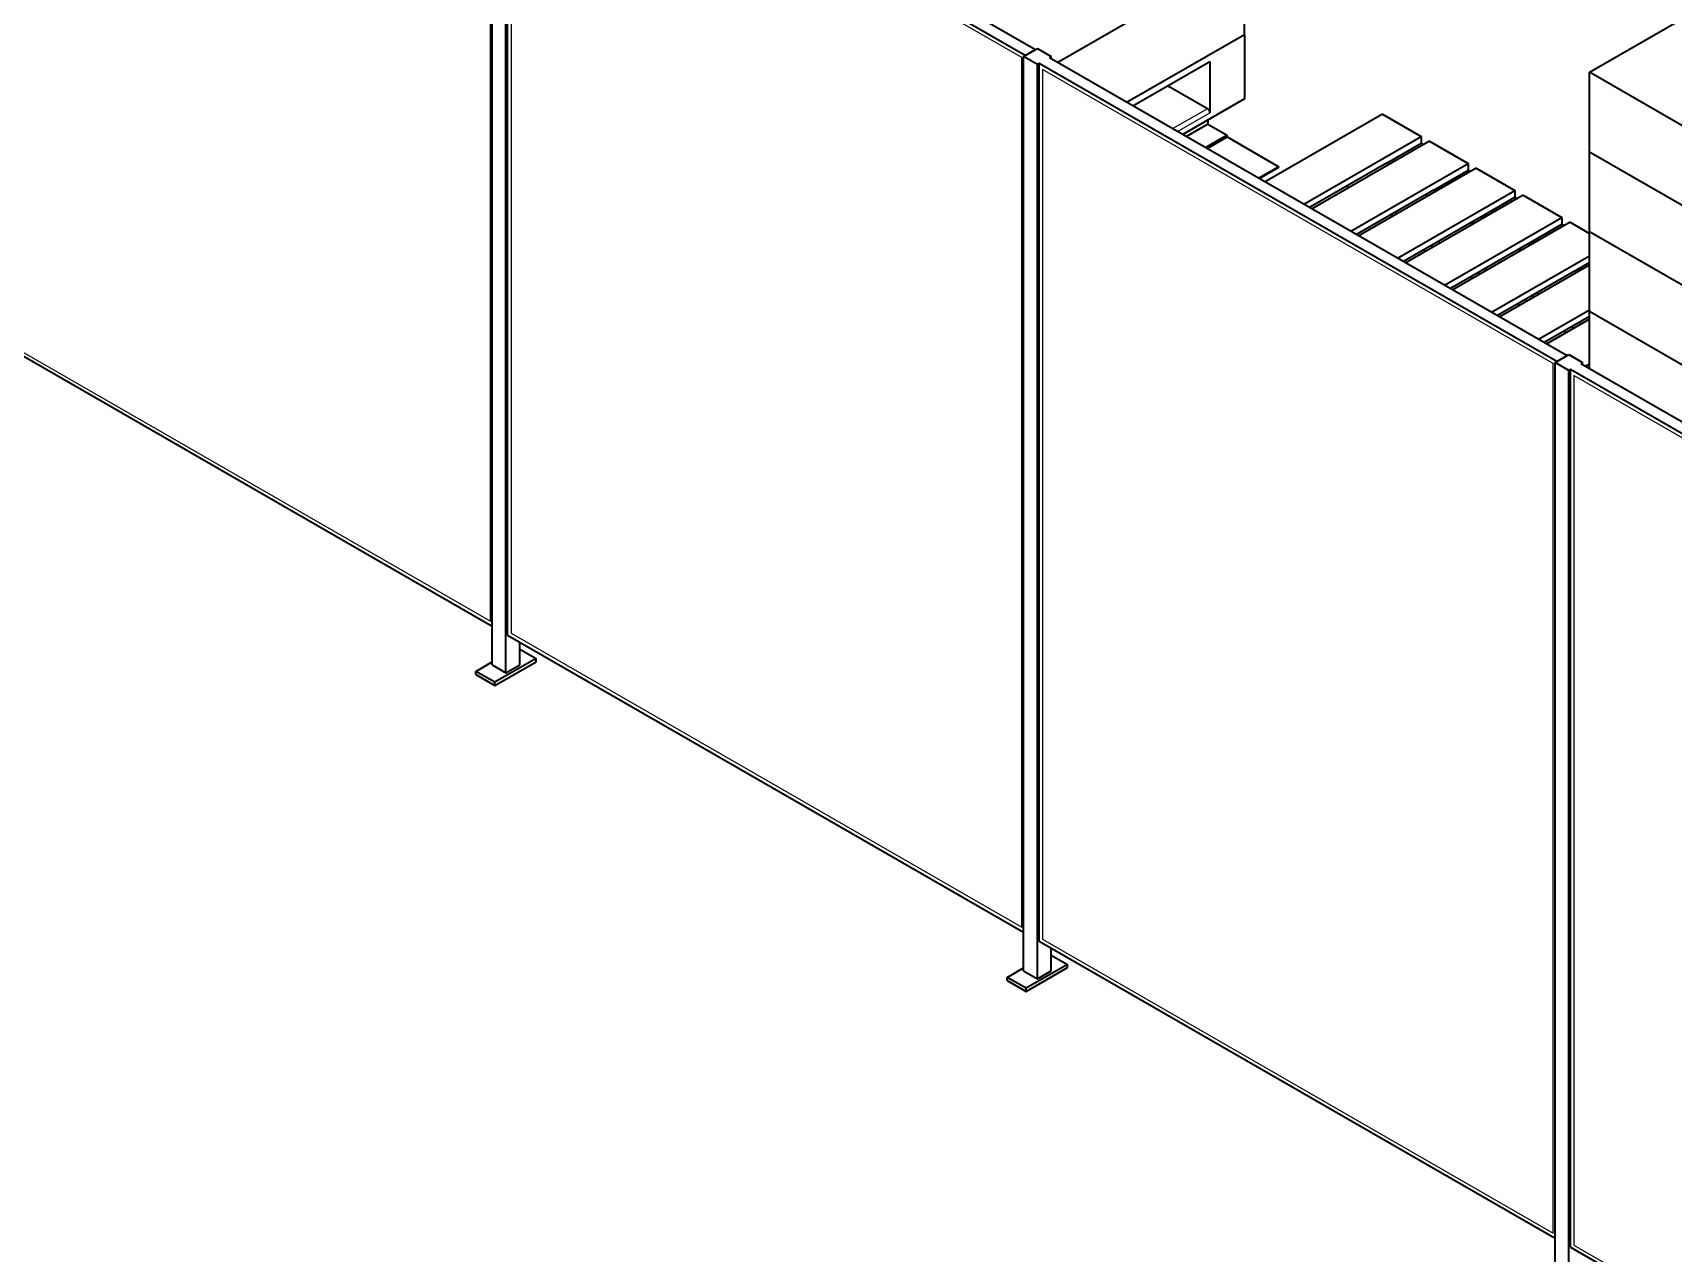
# Model space of a CAD drawing. Header units: millimetres. Extents: x 0 to 84100, y 0 to 59400.
# Drawn here: x 55771 to 59132, y 19822 to 22324 of the extents above; entities that cross this region are included whole.
import ezdxf

# ---------------------------------------------------------------- set-up
doc = ezdxf.new("R2010")
doc.units = ezdxf.units.MM
doc.header["$LTSCALE"] = 100
doc.layers.add('Visible (ISO)', color=7, linetype='Continuous', lineweight=35)
doc.layers.add('Visible Narrow (ISO)', color=7, linetype='Continuous', lineweight=25)

msp = doc.modelspace()

# ---------------------------------------------------------------- linework, layer by layer
at = {"layer": 'Visible (ISO)'}
for p, q in [((56712.43, 21027.98), (56712.43, 22901.8)), ((56765.46, 22899.76), (57826.12, 22288.97)), ((56740.72, 21011.69), (56740.72, 22885.51)), ((57804.91, 22276.75), (56744.25, 22887.54)), ((56744.25, 21088.94), (56744.25, 22887.54)), ((58253.92, 22483.05), (57871.51, 22262.83)), ((58253.92, 22483.05), (57871.51, 22262.83)), ((58253.92, 22319.54), (58253.92, 22483.05)), ((58961.03, 22242.56), (59344.96, 22463.66)), ((58253.92, 22319.54), (58013.48, 22181.07)), ((58253.92, 22319.54), (58253.92, 22187.91)), ((57801.38, 22274.72), (57829.66, 22291)), ((57804.91, 22276.75), (57826.12, 22288.97)), ((57829.66, 22291), (57857.94, 22274.72)), ((57829.66, 22258.43), (57801.38, 22274.72)), ((57801.38, 20400.9), (57801.38, 22274.72)), ((57833.2, 22260.46), (57829.66, 22258.43)), ((57829.66, 20384.61), (57829.66, 22258.43)), ((58893.86, 21649.67), (57833.2, 22260.46)), ((57833.2, 20461.86), (57833.2, 22260.46)), ((57857.94, 22274.72), (57854.41, 22272.68)), ((57854.41, 22272.68), (58915.07, 21661.89)), ((57857.94, 22270.64), (57857.94, 22274.72)), ((58025.55, 22174.13), (58183.21, 22264.92)), ((58183.21, 22264.92), (58183.21, 22159.46)), ((59809.56, 21753.93), (58961.03, 22242.56)), ((58961.03, 22079.06), (58961.03, 22242.56)), ((58178.26, 22168.03), (58096.61, 22215.05)), ((58253.92, 22187.91), (58127.77, 22115.26)), ((58536.77, 22156.66), (58296.32, 22018.2)), ((58536.77, 22156.66), (58615.96, 22111.05)), ((58178.97, 22136.24), (58135.16, 22111.01)), ((58178.97, 22144.75), (58178.97, 22136.24)), ((58178.97, 22136.24), (58218.57, 22113.44)), ((58218.57, 22113.44), (58174.75, 22088.2)), ((58177.59, 22086.57), (58218.57, 22110.17)), ((58218.57, 22110.17), (58218.57, 22113.44)), ((58218.57, 22110.17), (58324.63, 22049.09)), ((58375.52, 21972.59), (58615.96, 22111.05)), ((58632.93, 22101.28), (58392.49, 21962.82)), ((58545.25, 22056.43), (58615.96, 22097.15)), ((58615.96, 22111.05), (58615.96, 22097.15)), ((58615.96, 22097.15), (58620.87, 22094.33)), ((58632.93, 22101.28), (58712.13, 22055.67)), ((58545.25, 22056.43), (58387.59, 21965.64)), ((58471.69, 21917.21), (58712.13, 22055.67)), ((58550.15, 22053.61), (58545.25, 22056.43)), ((58712.13, 22055.67), (58712.13, 22041.78)), ((59809.56, 21590.42), (58961.03, 22079.06)), ((59809.56, 21590.41), (58961.03, 22079.05)), ((58961.03, 21915.54), (58961.03, 22079.05)), ((58961.03, 22079.05), (58961.04, 22079.05)), ((58324.63, 22049.09), (58283.66, 22025.49)), ((58284.37, 22025.08), (58324.63, 22048.27)), ((58324.63, 22048.27), (58324.63, 22049.09)), ((58729.1, 22045.9), (58488.66, 21907.44)), ((58641.42, 22001.06), (58712.13, 22041.78)), ((58712.13, 22041.78), (58717.03, 22038.95)), ((58729.1, 22045.9), (58808.3, 22000.3)), ((58466.06, 22005.18), (58466.06, 22010.83)), ((58641.42, 22001.06), (58483.75, 21910.26)), ((58567.85, 21861.83), (58808.3, 22000.3)), ((58825.27, 21990.52), (58584.82, 21852.06)), ((58625.8, 21992.06), (58630.7, 21989.24)), ((58646.32, 21998.23), (58641.42, 22001.06)), ((58737.58, 21945.68), (58808.3, 21986.4)), ((58808.3, 22000.3), (58808.3, 21986.4)), ((58808.3, 21986.4), (58813.2, 21983.57)), ((58825.27, 21990.52), (58904.46, 21944.92)), ((58554.82, 21951.19), (58559.72, 21948.36)), ((58565.05, 21951.43), (58565.05, 21957.08)), ((58737.58, 21945.68), (58579.92, 21854.88)), ((58664.02, 21806.46), (58904.46, 21944.92)), ((58921.43, 21935.14), (58680.99, 21796.68)), ((58718.79, 21934.85), (58723.69, 21932.03)), ((58721.97, 21936.68), (58726.87, 21933.86)), ((58742.49, 21942.85), (58737.58, 21945.68)), ((58833.75, 21890.3), (58904.46, 21931.02)), ((58904.46, 21944.92), (58904.46, 21931.02)), ((58904.46, 21931.02), (58909.36, 21928.19)), ((58921.43, 21935.14), (58961.03, 21912.34)), ((59809.56, 21426.9), (58961.03, 21915.54)), ((59809.56, 21426.89), (58961.03, 21915.53)), ((58961.03, 21752.02), (58961.03, 21915.53)), ((58961.03, 21915.53), (58961.04, 21915.53)), ((58640.27, 21883.99), (58635.37, 21886.81)), ((58650.98, 21895.81), (58655.89, 21892.98)), ((58833.75, 21890.3), (58676.09, 21799.51)), ((58838.65, 21887.48), (58833.75, 21890.3)), ((58620.9, 21878.48), (58625.8, 21875.66)), ((58760.19, 21751.08), (58961.03, 21866.73)), ((58814.96, 21879.47), (58819.86, 21876.65)), ((58818.13, 21881.31), (58823.04, 21878.48)), ((58929.92, 21834.92), (58961.03, 21852.84)), ((58717.06, 21823.1), (58721.97, 21820.28)), ((58736.44, 21828.61), (58731.53, 21831.44)), ((58747.15, 21840.43), (58752.05, 21837.6)), ((58929.92, 21834.92), (58772.25, 21744.13)), ((58961.03, 21847.19), (58777.16, 21741.3)), ((58934.82, 21832.1), (58929.92, 21834.92)), ((58843.32, 21785.05), (58848.22, 21782.23)), ((58854.96, 21791.76), (58854.96, 21786.11)), ((58813.23, 21767.72), (58818.13, 21764.9)), ((58832.6, 21773.23), (58827.7, 21776.06)), ((58856.35, 21695.7), (58961.03, 21755.98)), ((59809.56, 21263.38), (58961.03, 21752.02)), ((58961.03, 21752.01), (58961.04, 21752.02)), ((59809.56, 21263.38), (58961.03, 21752.01)), ((58961.03, 21635.42), (58961.03, 21752.01)), ((55655.31, 21716.02), (56712.43, 21107.27)), ((58961.03, 21742.08), (58868.42, 21688.75)), ((58961.03, 21736.43), (58873.32, 21685.93)), ((58928.77, 21717.85), (58923.87, 21720.68)), ((58939.48, 21729.67), (58944.39, 21726.85)), ((58909.4, 21712.34), (58914.3, 21709.52)), ((58890.32, 21647.63), (58918.6, 21663.92)), ((58918.6, 21631.35), (58890.32, 21647.63)), ((58890.32, 19773.82), (58890.32, 21647.63)), ((58893.86, 21649.67), (58915.07, 21661.89)), ((58918.6, 21663.92), (58946.89, 21647.63)), ((58946.89, 21647.63), (58943.35, 21645.6)), ((58946.89, 21643.56), (58946.89, 21647.63)), ((58922.14, 21633.38), (58918.6, 21631.35)), ((58918.6, 19757.53), (58918.6, 21631.35)), ((59982.8, 21022.59), (58922.14, 21633.38)), ((58922.14, 19834.78), (58922.14, 21633.38)), ((58943.35, 21645.6), (60004.01, 21034.8)), ((58952.52, 21640.32), (58961.03, 21645.22)), ((56744.25, 21088.94), (57801.38, 20480.18)), ((56802.59, 21041.21), (56717.73, 20992.35)), ((56769, 21027.98), (56769, 21074.69)), ((56769, 21060.55), (56802.59, 21041.21)), ((56802.59, 21034.67), (56802.59, 21041.21)), ((56678.84, 21014.74), (56712.43, 21034.09)), ((56717.73, 20992.35), (56678.84, 21014.74)), ((56678.84, 21008.2), (56678.84, 21014.74)), ((56678.84, 21008.2), (56717.73, 20985.81)), ((56712.43, 21027.98), (56740.72, 21011.69)), ((56717.73, 20985.81), (56802.59, 21034.67)), ((56740.72, 21011.69), (56769, 21027.98)), ((56717.73, 20985.81), (56717.73, 20992.35)), ((57833.2, 20461.86), (58890.32, 19853.1)), ((57857.94, 20400.9), (57857.94, 20447.61)), ((57767.79, 20387.66), (57801.38, 20407.01)), ((57891.53, 20414.13), (57806.68, 20365.27)), ((57806.68, 20358.73), (57891.53, 20407.59)), ((57857.94, 20433.47), (57891.53, 20414.13)), ((57891.53, 20407.59), (57891.53, 20414.13)), ((57806.68, 20365.27), (57767.79, 20387.66)), ((57767.79, 20381.12), (57767.79, 20387.66)), ((57767.79, 20381.12), (57806.68, 20358.73)), ((57801.38, 20400.9), (57829.66, 20384.61)), ((57829.66, 20384.61), (57857.94, 20400.9)), ((57806.68, 20358.73), (57806.68, 20365.27)), ((58922.14, 19834.78), (59979.26, 19226.02))]:
    msp.add_line(p, q, dxfattribs=at)
msp.add_ellipse((58178.26, 22162.31), major_axis=(3.49, -6.07), ratio=0.5780931, start_param=0.7873319, end_param=2.3581282, dxfattribs=at)
at = {"layer": 'Visible Narrow (ISO)'}
for p, q in [((56708.9, 21117.48), (56708.9, 22899.73)), ((56751.32, 22875.3), (56751.32, 21093.04)), ((57797.84, 22272.65), (56751.32, 22875.3)), ((57797.84, 20490.4), (57797.84, 22272.65)), ((57840.27, 22248.22), (57840.27, 20465.96)), ((58886.78, 21645.57), (57840.27, 22248.22)), ((58178.26, 22168.03), (58107.2, 22127.11)), ((58117.12, 22121.39), (58183.21, 22159.46)), ((58716.74, 21933.68), (58721.65, 21930.85)), ((58812.91, 21878.3), (58817.81, 21875.47)), ((55662.38, 21720.13), (56708.9, 21117.48)), ((58886.78, 19863.31), (58886.78, 21645.57)), ((58929.21, 21621.13), (58929.21, 19838.88)), ((59975.73, 21018.49), (58929.21, 21621.13)), ((56751.32, 21093.04), (57797.84, 20490.4)), ((57840.27, 20465.96), (58886.78, 19863.31)), ((58929.21, 19838.88), (59975.73, 19236.23))]:
    msp.add_line(p, q, dxfattribs=at)

doc.saveas('drawing.dxf')
